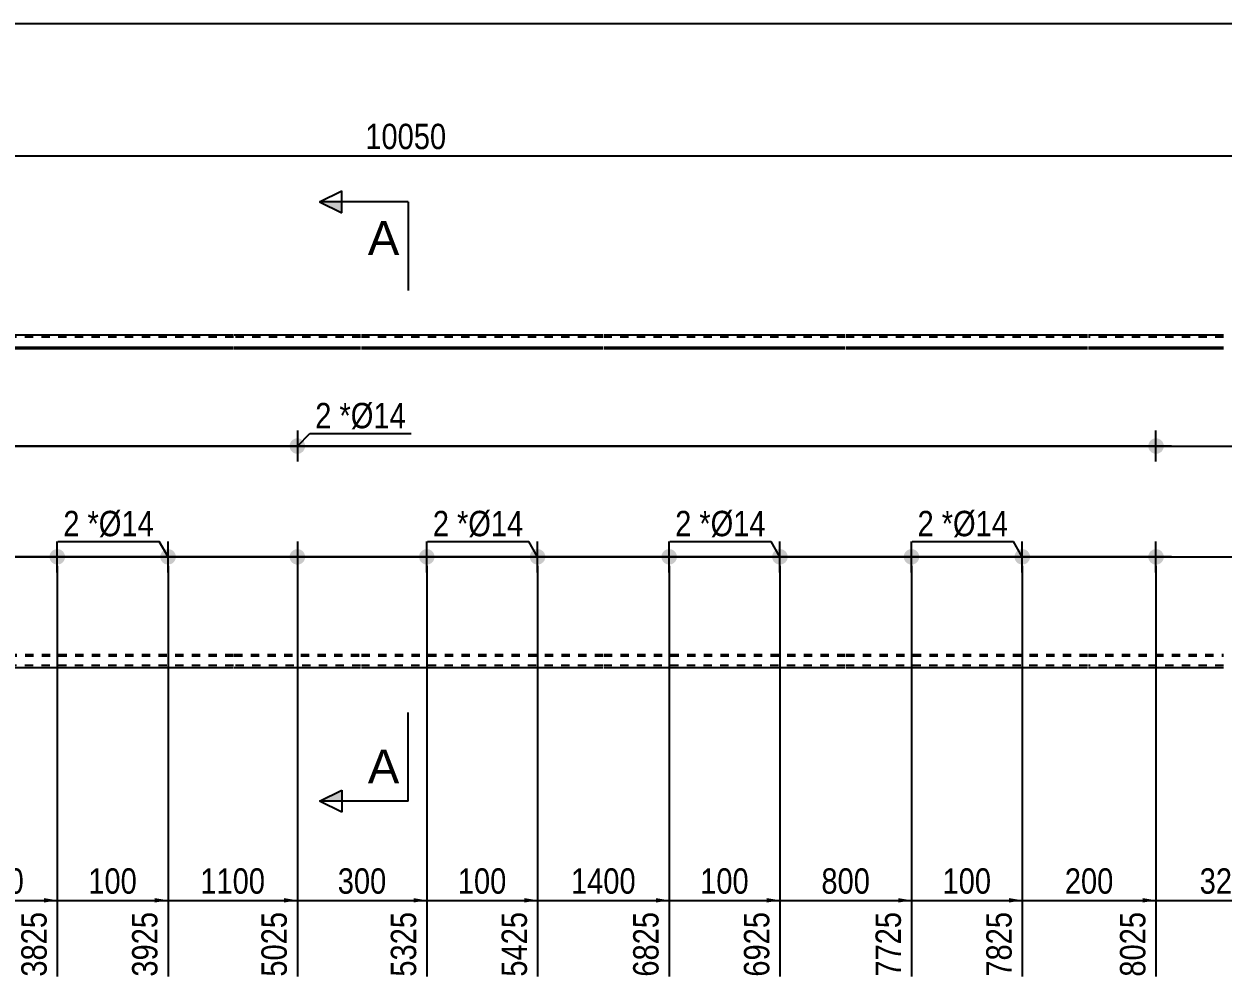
# Model space of a CAD drawing. Header units: millimetres. Extents: x -33 to 370, y -223 to 54.
# Drawn here: x 126.5 to 261.9, y -54.2 to 53.9 of the extents above; entities that cross this region are included whole.
import ezdxf

# ---------------------------------------------------------------- set-up
doc = ezdxf.new("R2010")
doc.units = ezdxf.units.MM
doc.linetypes.add('DXK_LINE_DOT1', pattern=[1.8814, 0.9407, -0.9407])
doc.styles.add('Arial', font='ARIAL.TTF', dxfattribs={"height": 0.2})
doc.styles.add('Arial Narrow', font='ARIALN.TTF', dxfattribs={"height": 0.2})

# ---------------------------------------------------------------- blocks, each defined once
blk = doc.blocks.new('Unknown-629085889-2308')
at = {"color": 5, "linetype": 'Continuous'}
blk.add_line((369.57, 53.87), (-30.43, 53.87), dxfattribs=at)
blk = doc.blocks.new('Part-629085889-1218 - 1203')
at = {"color": 2, "linetype": 'Continuous'}
for p, q in [((150.09, 18.75), (122.84, 18.75)), ((164.44, 18.75), (150.19, 18.75)), ((191.79, 18.75), (164.54, 18.75)), ((219.14, 18.75), (191.89, 18.75)), ((246.49, 18.75), (219.24, 18.75)), ((261.83, 18.75), (246.59, 18.75)), ((122.84, 17.42), (150.09, 17.42)), ((122.84, 17.27), (150.09, 17.27)), ((150.19, 17.42), (164.44, 17.42)), ((150.19, 17.27), (164.44, 17.27)), ((164.54, 17.42), (191.79, 17.42)), ((164.54, 17.27), (191.79, 17.27)), ((191.89, 17.42), (219.14, 17.42)), ((191.89, 17.27), (219.14, 17.27)), ((219.24, 17.42), (246.49, 17.42)), ((219.24, 17.27), (246.49, 17.27)), ((246.59, 17.42), (261.83, 17.42)), ((246.59, 17.27), (261.83, 17.27)), ((150.09, -18.75), (122.84, -18.75)), ((164.44, -18.75), (150.19, -18.75)), ((191.79, -18.75), (164.54, -18.75)), ((219.14, -18.75), (191.89, -18.75)), ((246.49, -18.75), (219.24, -18.75)), ((261.83, -18.75), (246.59, -18.75))]:
    blk.add_line(p, q, dxfattribs=at)
at = {"color": 7, "linetype": 'DXK_LINE_DOT1'}
for p, q in [((150.09, 18.52), (122.84, 18.52)), ((164.44, 18.52), (150.19, 18.52)), ((191.79, 18.52), (164.54, 18.52)), ((219.14, 18.52), (191.89, 18.52)), ((246.49, 18.52), (219.24, 18.52)), ((261.83, 18.52), (246.59, 18.52)), ((122.84, -17.27), (150.09, -17.27)), ((122.84, -17.42), (150.09, -17.42)), ((150.19, -17.27), (164.44, -17.27)), ((150.19, -17.42), (164.44, -17.42)), ((164.54, -17.27), (191.79, -17.27)), ((164.54, -17.42), (191.79, -17.42)), ((191.89, -17.27), (219.14, -17.27)), ((191.89, -17.42), (219.14, -17.42)), ((219.24, -17.27), (246.49, -17.27)), ((219.24, -17.42), (246.49, -17.42)), ((246.59, -17.27), (261.83, -17.27)), ((246.59, -17.42), (261.83, -17.42)), ((150.09, -18.52), (122.84, -18.52)), ((164.44, -18.52), (150.19, -18.52)), ((191.79, -18.52), (164.54, -18.52)), ((219.14, -18.52), (191.89, -18.52)), ((246.49, -18.52), (219.24, -18.52)), ((261.83, -18.52), (246.59, -18.52))]:
    blk.add_line(p, q, dxfattribs=at)
blk = doc.blocks.new('Bolt-629085889-1228 - 1203')
at = {"linetype": 'Continuous'}
for points in [[(158.19, 6.25, -1), (156.44, 6.25, -1)], [(158.19, -6.25, -1), (156.44, -6.25, -1)]]:
    blk.add_hatch(color=3, dxfattribs=at).paths.add_polyline_path(points)
at = {"color": 3, "linetype": 'Continuous'}
for p, q in [((157.32, 8), (157.32, 4.5)), ((159.07, 6.25), (155.57, 6.25)), ((157.32, -4.5), (157.32, -8)), ((159.07, -6.25), (155.57, -6.25))]:
    blk.add_line(p, q, dxfattribs=at)
blk = doc.blocks.new('Bolt-629085889-1231 - 1203')
at = {"linetype": 'Continuous'}
for points in [[(130.22, -5.37, -1), (130.22, -7.12, -1)], [(142.72, -5.37, -1), (142.72, -7.12, -1)]]:
    blk.add_hatch(color=3, dxfattribs=at).paths.add_polyline_path(points)
at = {"color": 3, "linetype": 'Continuous'}
for p, q in [((130.22, -8), (130.22, -4.5)), ((142.72, -8), (142.72, -4.5)), ((128.47, -6.25), (131.97, -6.25)), ((140.97, -6.25), (144.47, -6.25))]:
    blk.add_line(p, q, dxfattribs=at)
blk = doc.blocks.new('Bolt-629085889-1232 - 1203')
at = {"linetype": 'Continuous'}
for points in [[(171.92, -5.37, -1), (171.92, -7.12, -1)], [(184.42, -5.37, -1), (184.42, -7.12, -1)]]:
    blk.add_hatch(color=3, dxfattribs=at).paths.add_polyline_path(points)
at = {"color": 3, "linetype": 'Continuous'}
for p, q in [((171.92, -8), (171.92, -4.5)), ((184.42, -8), (184.42, -4.5)), ((170.17, -6.25), (173.67, -6.25)), ((182.67, -6.25), (186.17, -6.25))]:
    blk.add_line(p, q, dxfattribs=at)
blk = doc.blocks.new('Bolt-629085889-1239 - 1203')
at = {"linetype": 'Continuous'}
for points in [[(253.34, 6.25, -1), (255.09, 6.25, -1)], [(335.1, 6.25, -1), (336.85, 6.25, -1)]]:
    blk.add_hatch(color=3, dxfattribs=at).paths.add_polyline_path(points)
at = {"color": 3, "linetype": 'Continuous'}
for p, q in [((254.21, 4.5), (254.21, 8)), ((335.97, 4.5), (335.97, 8)), ((255.96, 6.25), (252.46, 6.25)), ((337.72, 6.25), (334.22, 6.25))]:
    blk.add_line(p, q, dxfattribs=at)
blk = doc.blocks.new('Bolt-629085889-1240 - 1203')
at = {"linetype": 'Continuous'}
for points in [[(253.34, -6.25, -1), (255.09, -6.25, -1)], [(335.1, -6.25, -1), (336.85, -6.25, -1)]]:
    blk.add_hatch(color=3, dxfattribs=at).paths.add_polyline_path(points)
at = {"color": 3, "linetype": 'Continuous'}
for p, q in [((254.21, -8), (254.21, -4.5)), ((335.97, -8), (335.97, -4.5)), ((255.96, -6.25), (252.46, -6.25)), ((337.72, -6.25), (334.22, -6.25))]:
    blk.add_line(p, q, dxfattribs=at)
blk = doc.blocks.new('Bolt-629085889-1241 - 1203')
at = {"linetype": 'Continuous'}
for points in [[(199.27, -5.37, -1), (199.27, -7.12, -1)], [(211.77, -5.37, -1), (211.77, -7.12, -1)]]:
    blk.add_hatch(color=3, dxfattribs=at).paths.add_polyline_path(points)
at = {"color": 3, "linetype": 'Continuous'}
for p, q in [((199.27, -8), (199.27, -4.5)), ((211.77, -8), (211.77, -4.5)), ((197.52, -6.25), (201.02, -6.25)), ((210.02, -6.25), (213.52, -6.25))]:
    blk.add_line(p, q, dxfattribs=at)
blk = doc.blocks.new('Bolt-629085889-1242 - 1203')
at = {"linetype": 'Continuous'}
for points in [[(226.62, -5.37, -1), (226.62, -7.12, -1)], [(239.12, -5.37, -1), (239.12, -7.12, -1)]]:
    blk.add_hatch(color=3, dxfattribs=at).paths.add_polyline_path(points)
at = {"color": 3, "linetype": 'Continuous'}
for p, q in [((226.62, -8), (226.62, -4.5)), ((239.12, -8), (239.12, -4.5)), ((224.87, -6.25), (228.37, -6.25)), ((237.37, -6.25), (240.87, -6.25))]:
    blk.add_line(p, q, dxfattribs=at)
blk = doc.blocks.new('StraightDimension-629085889-1303 - 1203')
at = {"linetype": 'Continuous'}
blk.add_hatch(color=7, dxfattribs=at).paths.add_polyline_path([(268.06, -44.75), (269.56, -45), (268.06, -45.25)])
at = {"color": 7, "linetype": 'Continuous'}
for p, q in [((254.21, -7.25), (254.21, -53.61)), ((269.56, -7.25), (269.56, -53.61)), ((254.21, -45), (269.56, -45))]:
    blk.add_line(p, q, dxfattribs=at)
at = {"color": 0}
blk.add_wipeout([(265.23, -44.85), (265.23, -40.65), (258.54, -40.65), (258.54, -44.85)], dxfattribs=at)
at = {"color": 0, "linetype": 'Continuous'}
blk.add_wipeout([(268.96, -45.7), (264.76, -45.7), (264.76, -54.21), (268.96, -54.21)], dxfattribs=at)
at = {"color": 3, "style": 'Arial Narrow'}
blk.add_text('325', height=2.863, dxfattribs=at).set_placement((259.14, -44.25))
at = {"color": 3, "linetype": 'Continuous', "style": 'Arial Narrow'}
blk.add_text('8350', height=2.863, rotation=90.0002, dxfattribs=at).set_placement((268.36, -53.61))
blk = doc.blocks.new('StraightDimension-629085889-1311 - 1203')
at = {"linetype": 'Continuous'}
blk.add_hatch(color=7, dxfattribs=at).paths.add_polyline_path([(155.82, -44.75), (157.32, -45), (155.82, -45.25)])
at = {"color": 7, "linetype": 'Continuous'}
for p, q in [((142.72, -7.25), (142.72, -53.61)), ((157.32, -7.25), (157.32, -53.61)), ((142.72, -45), (157.32, -45))]:
    blk.add_line(p, q, dxfattribs=at)
at = {"color": 0}
blk.add_wipeout([(154.27, -44.85), (154.27, -40.65), (145.76, -40.65), (145.76, -44.85)], dxfattribs=at)
at = {"color": 0, "linetype": 'Continuous'}
blk.add_wipeout([(156.72, -45.7), (152.52, -45.7), (152.52, -54.21), (156.72, -54.21)], dxfattribs=at)
at = {"color": 3, "style": 'Arial Narrow'}
blk.add_text('1100', height=2.863, dxfattribs=at).set_placement((146.36, -44.25))
at = {"color": 3, "linetype": 'Continuous', "style": 'Arial Narrow'}
blk.add_text('5025', height=2.863, rotation=90.0002, dxfattribs=at).set_placement((156.12, -53.61))
blk = doc.blocks.new('StraightDimension-629085889-1305 - 1203')
at = {"linetype": 'Continuous'}
blk.add_hatch(color=7, dxfattribs=at).paths.add_polyline_path([(237.62, -44.75), (239.12, -45), (237.62, -45.25)])
at = {"color": 7, "linetype": 'Continuous'}
for p, q in [((226.62, -7.25), (226.62, -53.61)), ((239.12, -7.25), (239.12, -53.61)), ((226.62, -45), (239.12, -45))]:
    blk.add_line(p, q, dxfattribs=at)
at = {"color": 0}
blk.add_wipeout([(236.21, -44.85), (236.21, -40.65), (229.52, -40.65), (229.52, -44.85)], dxfattribs=at)
at = {"color": 0, "linetype": 'Continuous'}
blk.add_wipeout([(238.52, -45.7), (234.32, -45.7), (234.32, -54.21), (238.52, -54.21)], dxfattribs=at)
at = {"color": 3, "style": 'Arial Narrow'}
blk.add_text('100', height=2.863, dxfattribs=at).set_placement((230.12, -44.25))
at = {"color": 3, "linetype": 'Continuous', "style": 'Arial Narrow'}
blk.add_text('7825', height=2.863, rotation=90.0002, dxfattribs=at).set_placement((237.92, -53.61))
blk = doc.blocks.new('StraightDimension-629085889-1309 - 1203')
at = {"linetype": 'Continuous'}
blk.add_hatch(color=7, dxfattribs=at).paths.add_polyline_path([(182.92, -44.75), (184.42, -45), (182.92, -45.25)])
at = {"color": 7, "linetype": 'Continuous'}
for p, q in [((171.92, -7.25), (171.92, -53.61)), ((184.42, -7.25), (184.42, -53.61)), ((171.92, -45), (184.42, -45))]:
    blk.add_line(p, q, dxfattribs=at)
at = {"color": 0}
blk.add_wipeout([(181.51, -44.85), (181.51, -40.65), (174.82, -40.65), (174.82, -44.85)], dxfattribs=at)
at = {"color": 0, "linetype": 'Continuous'}
blk.add_wipeout([(183.82, -45.7), (179.62, -45.7), (179.62, -54.21), (183.82, -54.21)], dxfattribs=at)
at = {"color": 3, "style": 'Arial Narrow'}
blk.add_text('100', height=2.863, dxfattribs=at).set_placement((175.42, -44.25))
at = {"color": 3, "linetype": 'Continuous', "style": 'Arial Narrow'}
blk.add_text('5425', height=2.863, rotation=90.0002, dxfattribs=at).set_placement((183.22, -53.61))
blk = doc.blocks.new('StraightDimension-629085889-1313 - 1203')
at = {"linetype": 'Continuous'}
blk.add_hatch(color=7, dxfattribs=at).paths.add_polyline_path([(128.72, -44.75), (130.22, -45), (128.72, -45.25)])
at = {"color": 7, "linetype": 'Continuous'}
for p, q in [((115.37, -7.25), (115.37, -53.61)), ((130.22, -7.25), (130.22, -53.61)), ((115.37, -45), (130.22, -45))]:
    blk.add_line(p, q, dxfattribs=at)
at = {"color": 0}
blk.add_wipeout([(127.05, -44.85), (127.05, -40.65), (118.54, -40.65), (118.54, -44.85)], dxfattribs=at)
at = {"color": 0, "linetype": 'Continuous'}
blk.add_wipeout([(129.62, -45.7), (125.42, -45.7), (125.42, -54.21), (129.62, -54.21)], dxfattribs=at)
at = {"color": 3, "style": 'Arial Narrow'}
blk.add_text('1400', height=2.863, dxfattribs=at).set_placement((119.14, -44.25))
at = {"color": 3, "linetype": 'Continuous', "style": 'Arial Narrow'}
blk.add_text('3825', height=2.863, rotation=90.0002, dxfattribs=at).set_placement((129.02, -53.61))
blk = doc.blocks.new('StraightDimension-629085889-1308 - 1203')
at = {"linetype": 'Continuous'}
blk.add_hatch(color=7, dxfattribs=at).paths.add_polyline_path([(197.77, -44.75), (199.27, -45), (197.77, -45.25)])
at = {"color": 7, "linetype": 'Continuous'}
for p, q in [((184.42, -7.25), (184.42, -53.61)), ((199.27, -7.25), (199.27, -53.61)), ((184.42, -45), (199.27, -45))]:
    blk.add_line(p, q, dxfattribs=at)
at = {"color": 0}
blk.add_wipeout([(196.1, -44.85), (196.1, -40.65), (187.59, -40.65), (187.59, -44.85)], dxfattribs=at)
at = {"color": 0, "linetype": 'Continuous'}
blk.add_wipeout([(198.67, -45.7), (194.47, -45.7), (194.47, -54.21), (198.67, -54.21)], dxfattribs=at)
at = {"color": 3, "style": 'Arial Narrow'}
blk.add_text('1400', height=2.863, dxfattribs=at).set_placement((188.19, -44.25))
at = {"color": 3, "linetype": 'Continuous', "style": 'Arial Narrow'}
blk.add_text('6825', height=2.863, rotation=90.0002, dxfattribs=at).set_placement((198.07, -53.61))
blk = doc.blocks.new('StraightDimension-629085889-1307 - 1203')
at = {"linetype": 'Continuous'}
blk.add_hatch(color=7, dxfattribs=at).paths.add_polyline_path([(210.27, -44.75), (211.77, -45), (210.27, -45.25)])
at = {"color": 7, "linetype": 'Continuous'}
for p, q in [((199.27, -7.25), (199.27, -53.61)), ((211.77, -7.25), (211.77, -53.61)), ((199.27, -45), (211.77, -45))]:
    blk.add_line(p, q, dxfattribs=at)
at = {"color": 0}
blk.add_wipeout([(208.86, -44.85), (208.86, -40.65), (202.17, -40.65), (202.17, -44.85)], dxfattribs=at)
at = {"color": 0, "linetype": 'Continuous'}
blk.add_wipeout([(211.17, -45.7), (206.97, -45.7), (206.97, -54.21), (211.17, -54.21)], dxfattribs=at)
at = {"color": 3, "style": 'Arial Narrow'}
blk.add_text('100', height=2.863, dxfattribs=at).set_placement((202.77, -44.25))
at = {"color": 3, "linetype": 'Continuous', "style": 'Arial Narrow'}
blk.add_text('6925', height=2.863, rotation=90.0002, dxfattribs=at).set_placement((210.57, -53.61))
blk = doc.blocks.new('StraightDimension-629085889-1304 - 1203')
at = {"linetype": 'Continuous'}
blk.add_hatch(color=7, dxfattribs=at).paths.add_polyline_path([(252.71, -44.75), (254.21, -45), (252.71, -45.25)])
at = {"color": 7, "linetype": 'Continuous'}
for p, q in [((239.12, -7.25), (239.12, -53.61)), ((254.21, -7.25), (254.21, -53.61)), ((239.12, -45), (254.21, -45))]:
    blk.add_line(p, q, dxfattribs=at)
at = {"color": 0}
blk.add_wipeout([(250.01, -44.85), (250.01, -40.65), (243.32, -40.65), (243.32, -44.85)], dxfattribs=at)
at = {"color": 0, "linetype": 'Continuous'}
blk.add_wipeout([(253.61, -45.7), (249.41, -45.7), (249.41, -54.21), (253.61, -54.21)], dxfattribs=at)
at = {"color": 3, "style": 'Arial Narrow'}
blk.add_text('200', height=2.863, dxfattribs=at).set_placement((243.92, -44.25))
at = {"color": 3, "linetype": 'Continuous', "style": 'Arial Narrow'}
blk.add_text('8025', height=2.863, rotation=90.0002, dxfattribs=at).set_placement((253.01, -53.61))
blk = doc.blocks.new('StraightDimension-629085889-1306 - 1203')
at = {"linetype": 'Continuous'}
blk.add_hatch(color=7, dxfattribs=at).paths.add_polyline_path([(225.12, -44.75), (226.62, -45), (225.12, -45.25)])
at = {"color": 7, "linetype": 'Continuous'}
for p, q in [((211.77, -7.25), (211.77, -53.61)), ((226.62, -7.25), (226.62, -53.61)), ((211.77, -45), (226.62, -45))]:
    blk.add_line(p, q, dxfattribs=at)
at = {"color": 0}
blk.add_wipeout([(222.53, -44.85), (222.53, -40.65), (215.85, -40.65), (215.85, -44.85)], dxfattribs=at)
at = {"color": 0, "linetype": 'Continuous'}
blk.add_wipeout([(226.02, -45.7), (221.82, -45.7), (221.82, -54.21), (226.02, -54.21)], dxfattribs=at)
at = {"color": 3, "style": 'Arial Narrow'}
blk.add_text('800', height=2.863, dxfattribs=at).set_placement((216.45, -44.25))
at = {"color": 3, "linetype": 'Continuous', "style": 'Arial Narrow'}
blk.add_text('7725', height=2.863, rotation=90.0002, dxfattribs=at).set_placement((225.42, -53.61))
blk = doc.blocks.new('StraightDimension-629085889-1310 - 1203')
at = {"linetype": 'Continuous'}
blk.add_hatch(color=7, dxfattribs=at).paths.add_polyline_path([(170.42, -44.75), (171.92, -45), (170.42, -45.25)])
at = {"color": 7, "linetype": 'Continuous'}
for p, q in [((157.32, -7.25), (157.32, -53.61)), ((171.92, -7.25), (171.92, -53.61)), ((157.32, -45), (171.92, -45))]:
    blk.add_line(p, q, dxfattribs=at)
at = {"color": 0}
blk.add_wipeout([(167.96, -44.85), (167.96, -40.65), (161.27, -40.65), (161.27, -44.85)], dxfattribs=at)
at = {"color": 0, "linetype": 'Continuous'}
blk.add_wipeout([(171.32, -45.7), (167.12, -45.7), (167.12, -54.21), (171.32, -54.21)], dxfattribs=at)
at = {"color": 3, "style": 'Arial Narrow'}
blk.add_text('300', height=2.863, dxfattribs=at).set_placement((161.87, -44.25))
at = {"color": 3, "linetype": 'Continuous', "style": 'Arial Narrow'}
blk.add_text('5325', height=2.863, rotation=90.0002, dxfattribs=at).set_placement((170.72, -53.61))
blk = doc.blocks.new('StraightDimension-629085889-1312 - 1203')
at = {"linetype": 'Continuous'}
blk.add_hatch(color=7, dxfattribs=at).paths.add_polyline_path([(141.22, -44.75), (142.72, -45), (141.22, -45.25)])
at = {"color": 7, "linetype": 'Continuous'}
for p, q in [((130.22, -7.25), (130.22, -53.61)), ((142.72, -7.25), (142.72, -53.61)), ((130.22, -45), (142.72, -45))]:
    blk.add_line(p, q, dxfattribs=at)
at = {"color": 0}
blk.add_wipeout([(139.81, -44.85), (139.81, -40.65), (133.12, -40.65), (133.12, -44.85)], dxfattribs=at)
at = {"color": 0, "linetype": 'Continuous'}
blk.add_wipeout([(142.12, -45.7), (137.92, -45.7), (137.92, -54.21), (142.12, -54.21)], dxfattribs=at)
at = {"color": 3, "style": 'Arial Narrow'}
blk.add_text('100', height=2.863, dxfattribs=at).set_placement((133.72, -44.25))
at = {"color": 3, "linetype": 'Continuous', "style": 'Arial Narrow'}
blk.add_text('3925', height=2.863, rotation=90.0002, dxfattribs=at).set_placement((141.52, -53.61))
blk = doc.blocks.new('StraightDimension-629085889-1433 - 1203')
at = {"color": 7, "linetype": 'Continuous'}
blk.add_line((88.77, 6.25), (353.4, 6.25), dxfattribs=at)
blk = doc.blocks.new('StraightDimension-629085889-1434 - 1203')
at = {"color": 7, "linetype": 'Continuous'}
for p, q in [((88.77, 6.25), (353.4, 6.25)), ((88.77, -6.25), (353.4, -6.25))]:
    blk.add_line(p, q, dxfattribs=at)
blk = doc.blocks.new('StraightDimension-629085889-1435 - 1203')
at = {"color": 7, "linetype": 'Continuous'}
blk.add_line((88.77, -6.25), (353.4, -6.25), dxfattribs=at)
blk = doc.blocks.new('StraightDimension-629085889-1467 - 1203')
at = {"color": 7, "linetype": 'Continuous'}
blk.add_line((253.21, 6.25), (-14.25, 6.25), dxfattribs=at)
blk = doc.blocks.new('StraightDimension-629085889-1468 - 1203')
at = {"color": 7, "linetype": 'Continuous'}
for p, q in [((253.21, 6.25), (-14.25, 6.25)), ((253.21, -6.25), (-14.25, -6.25))]:
    blk.add_line(p, q, dxfattribs=at)
blk = doc.blocks.new('StraightDimension-629085889-1469 - 1203')
at = {"color": 7, "linetype": 'Continuous'}
blk.add_line((253.21, -6.25), (-14.25, -6.25), dxfattribs=at)
blk = doc.blocks.new('StraightDimension-629085889-1484 - 1203')
at = {"color": 7, "linetype": 'Continuous'}
blk.add_line((0, 39), (339.1, 39), dxfattribs=at)
at = {"color": 0}
blk.add_wipeout([(174.72, 39.15), (174.72, 43.35), (164.38, 43.35), (164.38, 39.15)], dxfattribs=at)
at = {"color": 3, "style": 'Arial Narrow'}
blk.add_text('10050', height=2.863, dxfattribs=at).set_placement((164.98, 39.75))
blk = doc.blocks.new('SectionMark-629085889-1293 - 1203')
at = {"linetype": 'Continuous'}
for points in [[(162.32, 33.81), (162.32, 32.56), (159.82, 33.81)], [(162.32, -32.56), (162.32, -33.81), (159.82, -33.81)]]:
    blk.add_hatch(color=30, dxfattribs=at).paths.add_polyline_path(points)
at = {"color": 30, "linetype": 'Continuous'}
for p, q in [((159.82, 33.81), (162.32, 35.06)), ((162.32, 32.56), (162.32, 35.06)), ((169.82, 33.81), (159.82, 33.81)), ((159.82, 33.81), (162.32, 32.56)), ((169.82, 33.81), (169.82, 23.81)), ((169.82, -33.81), (169.82, -23.81)), ((159.82, -33.81), (162.32, -32.56)), ((169.82, -33.81), (159.82, -33.81)), ((162.32, -35.06), (159.82, -33.81)), ((162.32, -32.56), (162.32, -35.06))]:
    blk.add_line(p, q, dxfattribs=at)
at = {"color": 0, "linetype": 'Continuous'}
for points in [[(168.82, 27.81), (168.82, 31.81), (165.26, 31.81), (165.26, 27.81)], [(168.82, -31.81), (168.82, -27.81), (165.26, -27.81), (165.26, -31.81)]]:
    blk.add_wipeout(points, dxfattribs=at)
at = {"color": 96, "linetype": 'Continuous', "style": 'Arial'}
for p in [(165.26, 27.81), (165.26, -31.81)]:
    blk.add_text('A', height=3.82, dxfattribs=at).set_placement(p)
blk = doc.blocks.new('Mark-629085889-1536 - 1203')
at = {"color": 0}
for points in [[(161.16, 8.26), (161.16, 11.26), (159.33, 11.26), (159.33, 8.26)], [(163.34, 8.26), (163.34, 11.26), (162.06, 11.26), (162.06, 8.26)]]:
    blk.add_wipeout(points, dxfattribs=at)
for points in [[(161.16, 8.26), (161.16, 11.26), (159.33, 11.26), (159.33, 8.26)], [(163.34, 8.26), (163.34, 11.26), (162.06, 11.26), (162.06, 8.26)]]:
    blk.add_wipeout(points, dxfattribs=at)
at = {"color": 7, "linetype": 'Continuous'}
blk.add_line((157.32, 6.25), (158.73, 7.66), dxfattribs=at)
at = {"color": 3, "style": 'Arial Narrow'}
blk.add_text('2', height=2.86, dxfattribs=at).set_placement((159.33, 8.26))
at = {"color": 0}
blk.add_wipeout([(169.55, 8.26), (169.55, 11.26), (163.34, 11.26), (163.34, 8.26)], dxfattribs=at)
blk.add_wipeout([(169.55, 8.26), (169.55, 11.26), (163.34, 11.26), (163.34, 8.26)], dxfattribs=at)
at = {"color": 7, "linetype": 'Continuous'}
blk.add_line((158.73, 7.66), (170.15, 7.66), dxfattribs=at)
at = {"color": 3, "style": 'Arial Narrow'}
for s, height, p in [('*', 2.86, (162.06, 8.26)), ('Ø14', 2.863, (163.34, 8.26))]:
    blk.add_text(s, height=height, dxfattribs=at).set_placement(p)
blk = doc.blocks.new('Mark-629085889-1540 - 1203')
at = {"color": 0}
for points in [[(201.78, -3.92), (201.78, -0.92), (199.95, -0.92), (199.95, -3.92)], [(203.95, -3.92), (203.95, -0.92), (202.68, -0.92), (202.68, -3.92)]]:
    blk.add_wipeout(points, dxfattribs=at)
for points in [[(201.78, -3.92), (201.78, -0.92), (199.95, -0.92), (199.95, -3.92)], [(203.95, -3.92), (203.95, -0.92), (202.68, -0.92), (202.68, -3.92)]]:
    blk.add_wipeout(points, dxfattribs=at)
at = {"color": 3, "style": 'Arial Narrow'}
blk.add_text('2', height=2.86, dxfattribs=at).set_placement((199.95, -3.92))
at = {"color": 0}
blk.add_wipeout([(210.17, -3.92), (210.17, -0.92), (203.95, -0.92), (203.95, -3.92)], dxfattribs=at)
blk.add_wipeout([(210.17, -3.92), (210.17, -0.92), (203.95, -0.92), (203.95, -3.92)], dxfattribs=at)
at = {"color": 7, "linetype": 'Continuous'}
for p in [(199.35, -4.52), (211.77, -6.25)]:
    blk.add_line(p, (210.77, -4.52), dxfattribs=at)
at = {"color": 3, "style": 'Arial Narrow'}
for s, height, p in [('*', 2.86, (202.68, -3.92)), ('Ø14', 2.863, (203.95, -3.92))]:
    blk.add_text(s, height=height, dxfattribs=at).set_placement(p)
blk = doc.blocks.new('Mark-629085889-1539 - 1203')
at = {"color": 0}
for points in [[(174.43, -3.92), (174.43, -0.92), (172.6, -0.92), (172.6, -3.92)], [(176.6, -3.92), (176.6, -0.92), (175.33, -0.92), (175.33, -3.92)]]:
    blk.add_wipeout(points, dxfattribs=at)
for points in [[(174.43, -3.92), (174.43, -0.92), (172.6, -0.92), (172.6, -3.92)], [(176.6, -3.92), (176.6, -0.92), (175.33, -0.92), (175.33, -3.92)]]:
    blk.add_wipeout(points, dxfattribs=at)
at = {"color": 3, "style": 'Arial Narrow'}
blk.add_text('2', height=2.86, dxfattribs=at).set_placement((172.6, -3.92))
at = {"color": 0}
blk.add_wipeout([(182.82, -3.92), (182.82, -0.92), (176.6, -0.92), (176.6, -3.92)], dxfattribs=at)
blk.add_wipeout([(182.82, -3.92), (182.82, -0.92), (176.6, -0.92), (176.6, -3.92)], dxfattribs=at)
at = {"color": 7, "linetype": 'Continuous'}
for p in [(172, -4.52), (184.42, -6.25)]:
    blk.add_line(p, (183.42, -4.52), dxfattribs=at)
at = {"color": 3, "style": 'Arial Narrow'}
for s, height, p in [('*', 2.86, (175.33, -3.92)), ('Ø14', 2.863, (176.6, -3.92))]:
    blk.add_text(s, height=height, dxfattribs=at).set_placement(p)
blk = doc.blocks.new('Mark-629085889-1538 - 1203')
at = {"color": 0}
for points in [[(132.73, -3.92), (132.73, -0.92), (130.9, -0.92), (130.9, -3.92)], [(134.9, -3.92), (134.9, -0.92), (133.63, -0.92), (133.63, -3.92)]]:
    blk.add_wipeout(points, dxfattribs=at)
for points in [[(132.73, -3.92), (132.73, -0.92), (130.9, -0.92), (130.9, -3.92)], [(134.9, -3.92), (134.9, -0.92), (133.63, -0.92), (133.63, -3.92)]]:
    blk.add_wipeout(points, dxfattribs=at)
at = {"color": 3, "style": 'Arial Narrow'}
blk.add_text('2', height=2.86, dxfattribs=at).set_placement((130.9, -3.92))
at = {"color": 0}
blk.add_wipeout([(141.12, -3.92), (141.12, -0.92), (134.9, -0.92), (134.9, -3.92)], dxfattribs=at)
blk.add_wipeout([(141.12, -3.92), (141.12, -0.92), (134.9, -0.92), (134.9, -3.92)], dxfattribs=at)
at = {"color": 7, "linetype": 'Continuous'}
for p in [(130.3, -4.52), (142.72, -6.25)]:
    blk.add_line(p, (141.72, -4.52), dxfattribs=at)
at = {"color": 3, "style": 'Arial Narrow'}
for s, height, p in [('*', 2.86, (133.63, -3.92)), ('Ø14', 2.863, (134.9, -3.92))]:
    blk.add_text(s, height=height, dxfattribs=at).set_placement(p)
blk = doc.blocks.new('Mark-629085889-1541 - 1203')
at = {"color": 0}
for points in [[(229.13, -3.92), (229.13, -0.92), (227.3, -0.92), (227.3, -3.92)], [(231.3, -3.92), (231.3, -0.92), (230.03, -0.92), (230.03, -3.92)]]:
    blk.add_wipeout(points, dxfattribs=at)
for points in [[(229.13, -3.92), (229.13, -0.92), (227.3, -0.92), (227.3, -3.92)], [(231.3, -3.92), (231.3, -0.92), (230.03, -0.92), (230.03, -3.92)]]:
    blk.add_wipeout(points, dxfattribs=at)
at = {"color": 3, "style": 'Arial Narrow'}
blk.add_text('2', height=2.86, dxfattribs=at).set_placement((227.3, -3.92))
at = {"color": 0}
blk.add_wipeout([(237.52, -3.92), (237.52, -0.92), (231.3, -0.92), (231.3, -3.92)], dxfattribs=at)
blk.add_wipeout([(237.52, -3.92), (237.52, -0.92), (231.3, -0.92), (231.3, -3.92)], dxfattribs=at)
at = {"color": 7, "linetype": 'Continuous'}
for p in [(226.7, -4.52), (239.12, -6.25)]:
    blk.add_line(p, (238.12, -4.52), dxfattribs=at)
at = {"color": 3, "style": 'Arial Narrow'}
for s, height, p in [('*', 2.86, (230.03, -3.92)), ('Ø14', 2.863, (231.3, -3.92))]:
    blk.add_text(s, height=height, dxfattribs=at).set_placement(p)

msp = doc.modelspace()

# ---------------------------------------------------------------- block references
for name in ['Unknown-629085889-2308', 'Part-629085889-1218 - 1203', 'Bolt-629085889-1228 - 1203', 'Bolt-629085889-1239 - 1203', 'Bolt-629085889-1231 - 1203', 'Bolt-629085889-1232 - 1203', 'Bolt-629085889-1241 - 1203', 'Bolt-629085889-1242 - 1203', 'Bolt-629085889-1240 - 1203']:
    msp.add_blockref(name, (0, 0))

# ---------------------------------------------------------------- next in the draw order: block references
for name in ['StraightDimension-629085889-1484 - 1203', 'StraightDimension-629085889-1433 - 1203', 'StraightDimension-629085889-1313 - 1203', 'StraightDimension-629085889-1311 - 1203', 'StraightDimension-629085889-1309 - 1203', 'StraightDimension-629085889-1305 - 1203', 'StraightDimension-629085889-1303 - 1203']:
    msp.add_blockref(name, (0, 0))

# ---------------------------------------------------------------- next in the draw order: block references
for name in ['StraightDimension-629085889-1434 - 1203', 'StraightDimension-629085889-1312 - 1203', 'StraightDimension-629085889-1310 - 1203', 'StraightDimension-629085889-1308 - 1203', 'StraightDimension-629085889-1304 - 1203']:
    msp.add_blockref(name, (0, 0))

# ---------------------------------------------------------------- next in the draw order: block references
for name in ['StraightDimension-629085889-1467 - 1203', 'StraightDimension-629085889-1307 - 1203']:
    msp.add_blockref(name, (0, 0))

# ---------------------------------------------------------------- next in the draw order: block references
msp.add_blockref('StraightDimension-629085889-1306 - 1203', (0, 0))

# ---------------------------------------------------------------- next in the draw order: block references
msp.add_blockref('StraightDimension-629085889-1435 - 1203', (0, 0))

# ---------------------------------------------------------------- next in the draw order: block references
msp.add_blockref('StraightDimension-629085889-1468 - 1203', (0, 0))

# ---------------------------------------------------------------- next in the draw order: block references
msp.add_blockref('StraightDimension-629085889-1469 - 1203', (0, 0))

# ---------------------------------------------------------------- next in the draw order: block references
for name in ['SectionMark-629085889-1293 - 1203', 'Mark-629085889-1538 - 1203', 'Mark-629085889-1539 - 1203', 'Mark-629085889-1540 - 1203', 'Mark-629085889-1541 - 1203']:
    msp.add_blockref(name, (0, 0))

# ---------------------------------------------------------------- next in the draw order: block references
msp.add_blockref('Mark-629085889-1536 - 1203', (0, 0))

doc.saveas('drawing.dxf')
